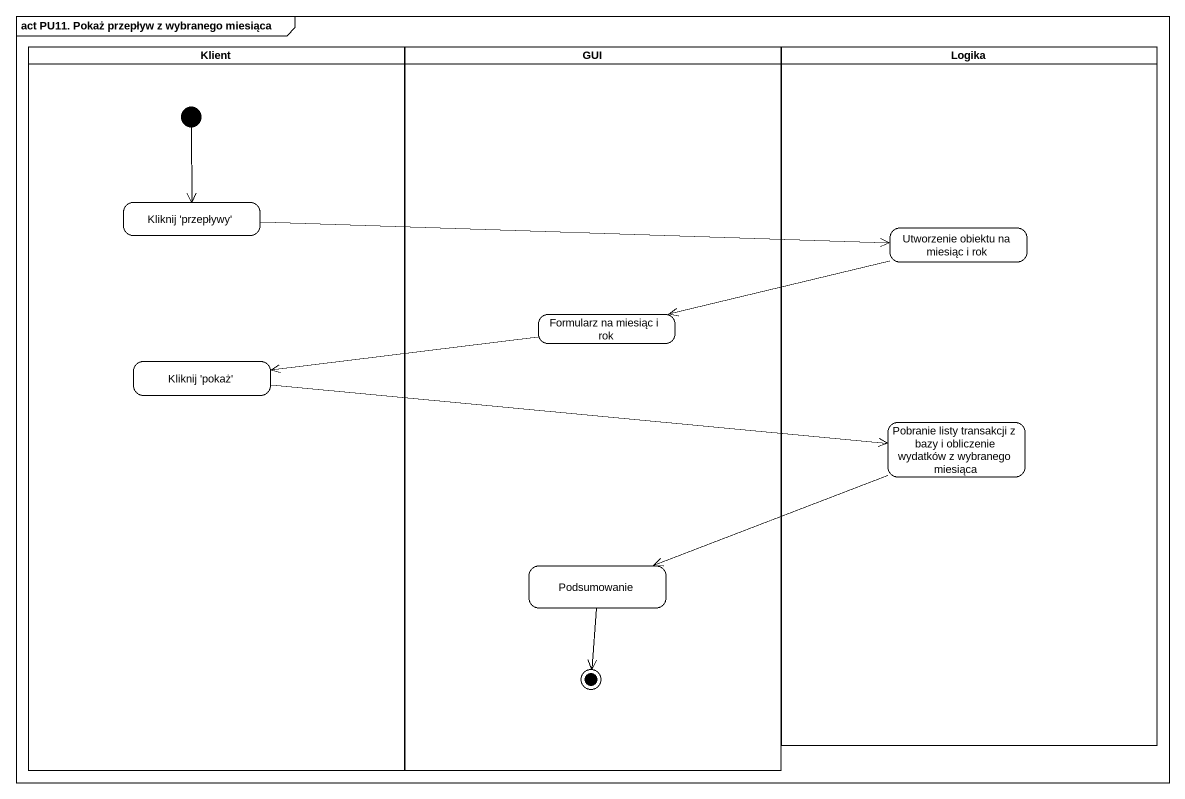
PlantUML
@startuml
mainframe act PU11. Pokaż przepływ z wybranego miesiąca
hide empty description
state Klient <<partition>> {
  state "Kliknij 'przepływy'" as Kliknij_przepływy
  state "Kliknij 'pokaż'" as Kliknij_pokaż
  [*] --> Kliknij_przepływy
}
state GUI <<partition>> {
  state "Formularz na miesiąc i rok" as Formularz_na_miesiąc_i_rok
  state Podsumowanie
  Podsumowanie --> [*]
}
state Logika <<partition>> {
  state "Utworzenie obiektu na miesiąc i rok" as Utworzenie_obiektu_na
  state "Pobranie listy transakcji z bazy i obliczenie wydatków z wybranego miesiąca" as Pobranie_listy_transakcji_z
}
Kliknij_przepływy -right-> Utworzenie_obiektu_na
Utworzenie_obiektu_na -left-> Formularz_na_miesiąc_i_rok
Formularz_na_miesiąc_i_rok -left-> Kliknij_pokaż
Kliknij_pokaż -right-> Pobranie_listy_transakcji_z
Pobranie_listy_transakcji_z -left-> Podsumowanie
@enduml
